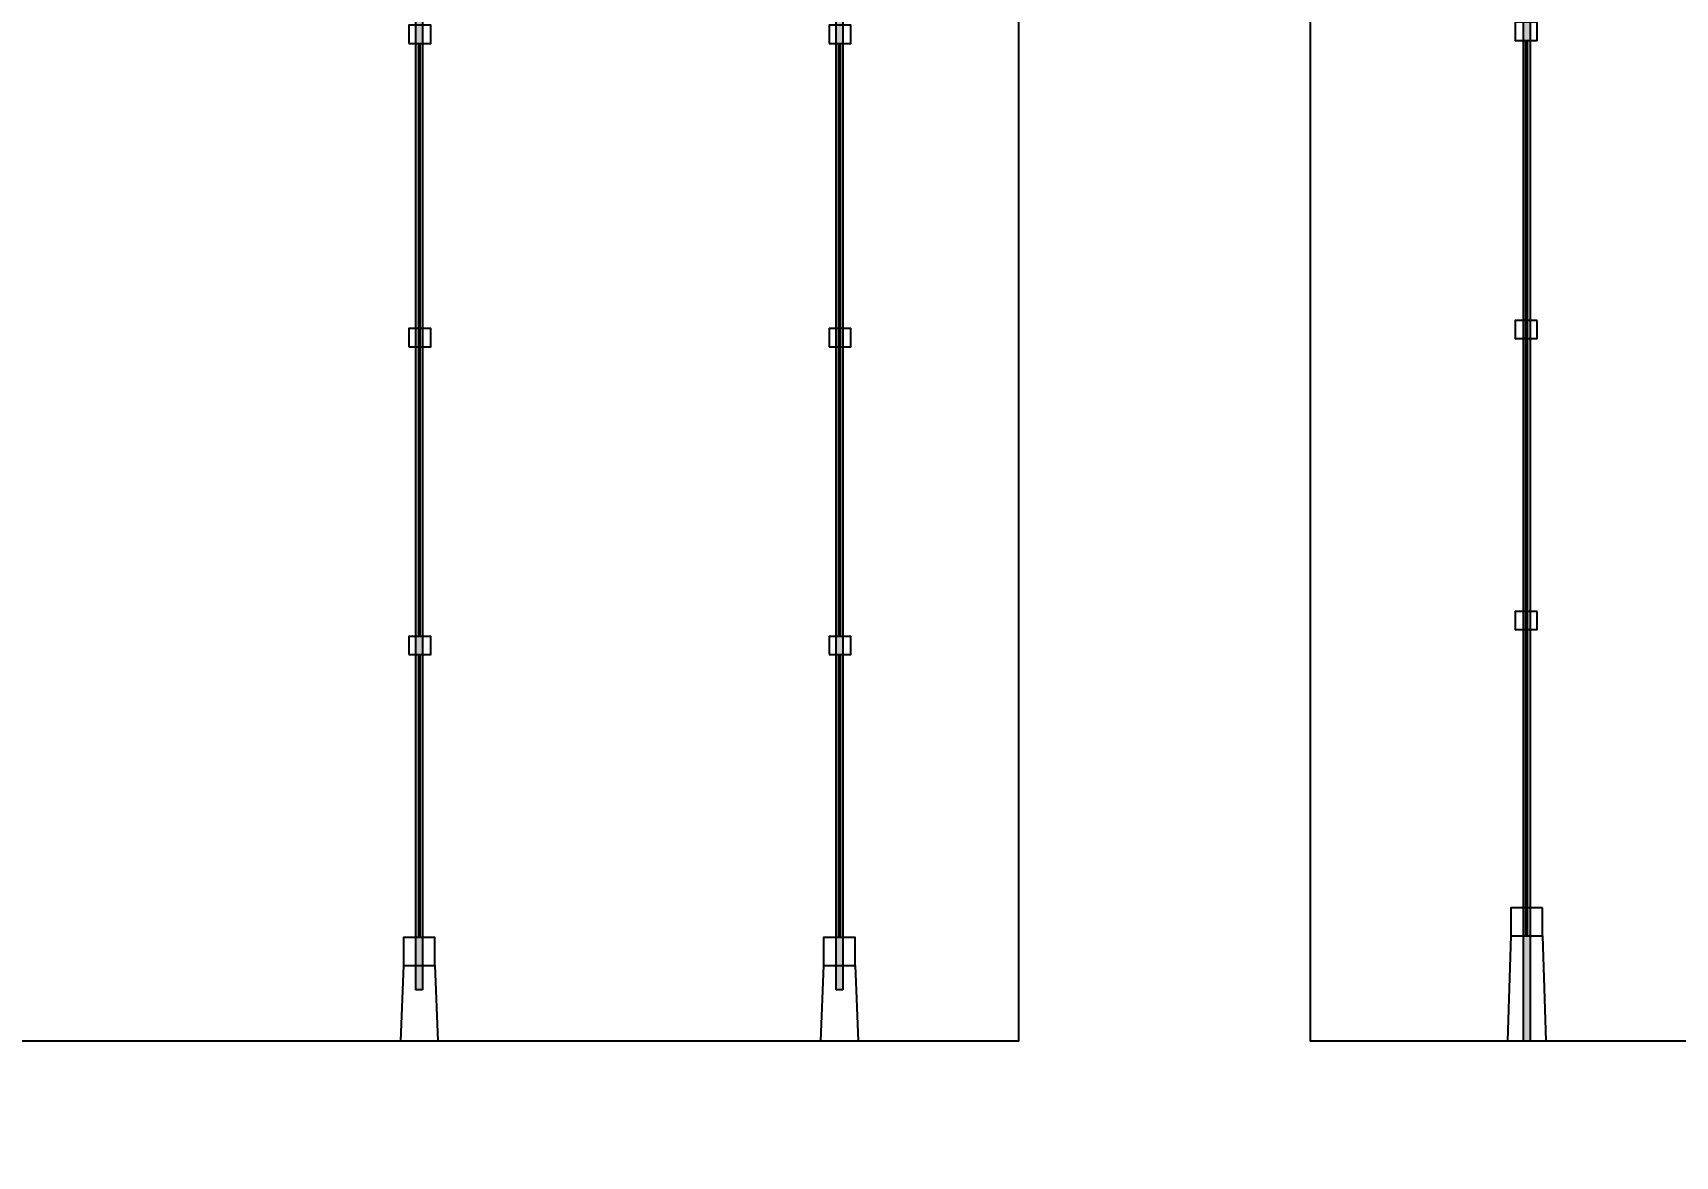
# Model space of a CAD drawing. Header units: millimetres. Extents: x 10297564 to 11610295, y -9287743 to -8409454.
# Drawn here: x 10425545 to 10426489, y -9093088 to -9092443 of the extents above; entities that cross this region are included whole.
import ezdxf

# ---------------------------------------------------------------- set-up
doc = ezdxf.new("R2010")
doc.units = ezdxf.units.MM
doc.header["$LTSCALE"] = 100
doc.layers.add('E1', color=1, linetype='Continuous')
doc.layers.add('Outline', color=5, linetype='Continuous', lineweight=25)
doc.styles.add('HL-S1', font='DotumChe.ttf')
doc.styles.add('MG', font='malgun.ttf')
doc.dimstyles.new('HL-100', dxfattribs={"dimscale": 100, "dimtxt": 3, "dimasz": 4, "dimexe": 2, "dimexo": 2, "dimgap": 1, "dimtad": 1, "dimdec": 0, "dimzin": 0, "dimlunit": 6, "dimtxsty": 'HL-S1', "dimblk": 'DOTSMALL', "dimcen": 4, "dimdle": 2, "dimclrd": 256, "dimclre": 256, "dimclrt": 4, "dimazin": 0, "dimtfac": 1, "dimtdec": 0, "dimtix": 1, "dimtmove": 2, "dimatfit": 3, "dimldrblk": 'DOTSMALL', "dimfxl": 1.5, "dimtolj": 1, "dimtzin": 0, "dimlwd": -1, "dimlwe": -1, "dimarcsym": 0})

# ---------------------------------------------------------------- blocks, each defined once
blk = doc.blocks.new('*D75')
at = {"layer": 'defpoints', "color": 0, "transparency": 16777216}
for p in [(10439230.17, -9073249.84), (10439230.17, -9073249.84), (10423426.68, -9107604.66)]:
    blk.add_point(p, dxfattribs=at)
at = {"layer": 'E1', "color": 1, "transparency": 16777216}
for p, q in [((10439593.57, -9073417), (10439593.57, -9073417)), ((10423593.84, -9107241.27), (10439063.01, -9073613.24)), ((10423790.07, -9107771.83), (10423790.07, -9107771.83))]:
    blk.add_line(p, q, dxfattribs=at)
for points in [[(10439002.44, -9073585.37), (10439123.57, -9073641.1), (10439230.17, -9073249.84)], [(10423533.27, -9107213.41), (10423654.41, -9107269.13), (10423426.68, -9107604.66)]]:
    blk.add_solid(points, dxfattribs=at)
at = {"layer": 'E1', "color": 7, "transparency": 16777216, "insert": (10430911.12, -9090235.29), "char_height": 500, "attachment_point": 5, "rotation": 65.29719, "style": 'MG'}
blk.add_mtext('\\A1;2711.1', dxfattribs=at)
blk = doc.blocks.new('_DotSmall')
at = {"color": 0, "linetype": 'ByBlock', "const_width": 0.5}
blk.add_lwpolyline([(-0.0625, 0, 1), (0.0625, 0, 1)], format="xyb", close=True, dxfattribs=at)

msp = doc.modelspace()

# ---------------------------------------------------------------- hatches: boundary and pattern name
at = {"true_color": 0x939598}
h = msp.add_hatch(color=252, dxfattribs=at)
h.dxf.hatch_style = 1
h.paths.add_polyline_path([(10426010.59, -9091945.6), (10426006.54, -9091945.6), (10426006.54, -9092992.36), (10426010.59, -9092992.36)])
h = msp.add_hatch(color=252, dxfattribs=at)
h.dxf.hatch_style = 1
h.paths.add_polyline_path([(10426401.28, -9093021.61), (10426405.33, -9093021.61), (10426405.33, -9091945.6), (10426401.28, -9091945.6)])
h = msp.add_hatch(color=252, dxfattribs=at)
h.dxf.hatch_style = 1
h.paths.add_polyline_path([(10425769.28, -9091959.65), (10425765.24, -9091959.65), (10425765.24, -9092992.36), (10425769.28, -9092992.36)])

# ---------------------------------------------------------------- linework, layer by layer
for p, q in [((10426006.54, -9091945.6), (10426006.54, -9092992.36)), ((10426010.59, -9091945.6), (10426010.59, -9092992.36)), ((10426401.28, -9091945.6), (10426401.28, -9093021.61)), ((10426405.33, -9091945.6), (10426405.33, -9093021.61)), ((10425765.24, -9091959.65), (10425765.24, -9092992.36)), ((10425769.28, -9091959.65), (10425769.28, -9092992.36)), ((10425766.84, -9092448.93), (10425766.84, -9092789.41)), ((10425767.68, -9092448.93), (10425767.68, -9092789.41)), ((10426008.15, -9092448.93), (10426008.15, -9092789.41)), ((10426008.99, -9092448.93), (10426008.99, -9092789.41)), ((10426402.89, -9092960.7), (10426402.89, -9092447.12)), ((10426403.72, -9092960.7), (10426403.72, -9092447.12)), ((10425766.84, -9092799.87), (10425766.84, -9092962.37)), ((10425767.68, -9092799.87), (10425767.68, -9092962.37)), ((10426008.15, -9092799.87), (10426008.15, -9092962.37)), ((10426008.99, -9092799.87), (10426008.99, -9092962.37)), ((10426394.24, -9092961.39), (10426392.28, -9093021.61)), ((10426412.37, -9092961.39), (10426414.34, -9093021.61)), ((10425758.19, -9092978.41), (10425756.51, -9093021.61)), ((10425776.33, -9092978.41), (10425778.01, -9093021.61)), ((10425999.5, -9092978.41), (10425997.81, -9093021.61)), ((10426017.63, -9092978.41), (10426019.32, -9093021.61)), ((10425769.28, -9092992.36), (10425765.24, -9092992.36)), ((10426010.59, -9092992.36), (10426006.54, -9092992.36))]:
    msp.add_line(p, q)
at = {"color": 4}
for points in [[(10425761.33, -9092448.93), (10425773.89, -9092448.93), (10425773.89, -9092438.47), (10425761.33, -9092438.47)], [(10426002.64, -9092448.93), (10426015.19, -9092448.93), (10426015.19, -9092438.47), (10426002.64, -9092438.47)], [(10426409.23, -9092436.66), (10426396.68, -9092436.66), (10426396.68, -9092447.12), (10426409.23, -9092447.12)], [(10425761.33, -9092623.01), (10425773.89, -9092623.01), (10425773.89, -9092612.54), (10425761.33, -9092612.54)], [(10426002.64, -9092623.01), (10426015.19, -9092623.01), (10426015.19, -9092612.54), (10426002.64, -9092612.54)], [(10426409.23, -9092607.94), (10426396.68, -9092607.94), (10426396.68, -9092618.4), (10426409.23, -9092618.4)], [(10426409.23, -9092775.04), (10426396.68, -9092775.04), (10426396.68, -9092785.5), (10426409.23, -9092785.5)], [(10425761.33, -9092799.87), (10425773.89, -9092799.87), (10425773.89, -9092789.41), (10425761.33, -9092789.41)], [(10426002.64, -9092799.87), (10426015.19, -9092799.87), (10426015.19, -9092789.41), (10426002.64, -9092789.41)], [(10426412.37, -9092945.35), (10426394.24, -9092945.35), (10426394.24, -9092961.39), (10426412.37, -9092961.39)], [(10425758.19, -9092978.41), (10425776.33, -9092978.41), (10425776.33, -9092962.37), (10425758.19, -9092962.37)], [(10425999.5, -9092978.41), (10426017.63, -9092978.41), (10426017.63, -9092962.37), (10425999.5, -9092962.37)]]:
    msp.add_lwpolyline(points, close=True, dxfattribs=at)
at = {"layer": 'Outline'}
for points in [[(10426279.05, -9091945.6), (10426279.05, -9093021.61), (10428678.17, -9093021.61), (10428678.17, -9091863.9), (10426439.27, -9091863.9)], [(10423845.13, -9093021.61), (10426111.67, -9093021.61), (10426111.67, -9091945.6)]]:
    msp.add_lwpolyline(points, dxfattribs=at)

# ---------------------------------------------------------------- dimensions: what is measured, and where the dimension line sits
at = {"layer": 'E1'}
dim = msp.add_aligned_dim(p1=(10423426.68, -9107604.66), p2=(10439230.17, -9073249.84), distance=0, text='2711.1', dimstyle='HL-100', override={"dimscale": 200, "dimtxt": 2.5, "dimasz": 2, "dimtxsty": 'MG', "dimsah": 1, "dimclrd": 1, "dimclre": 1, "dimclrt": 7}, dxfattribs=at)
dim.commit()
dim.dimension.update_dxf_attribs({"geometry": '*D75', "text_midpoint": (10430911.12, -9090235.29)})

doc.saveas('drawing.dxf')
